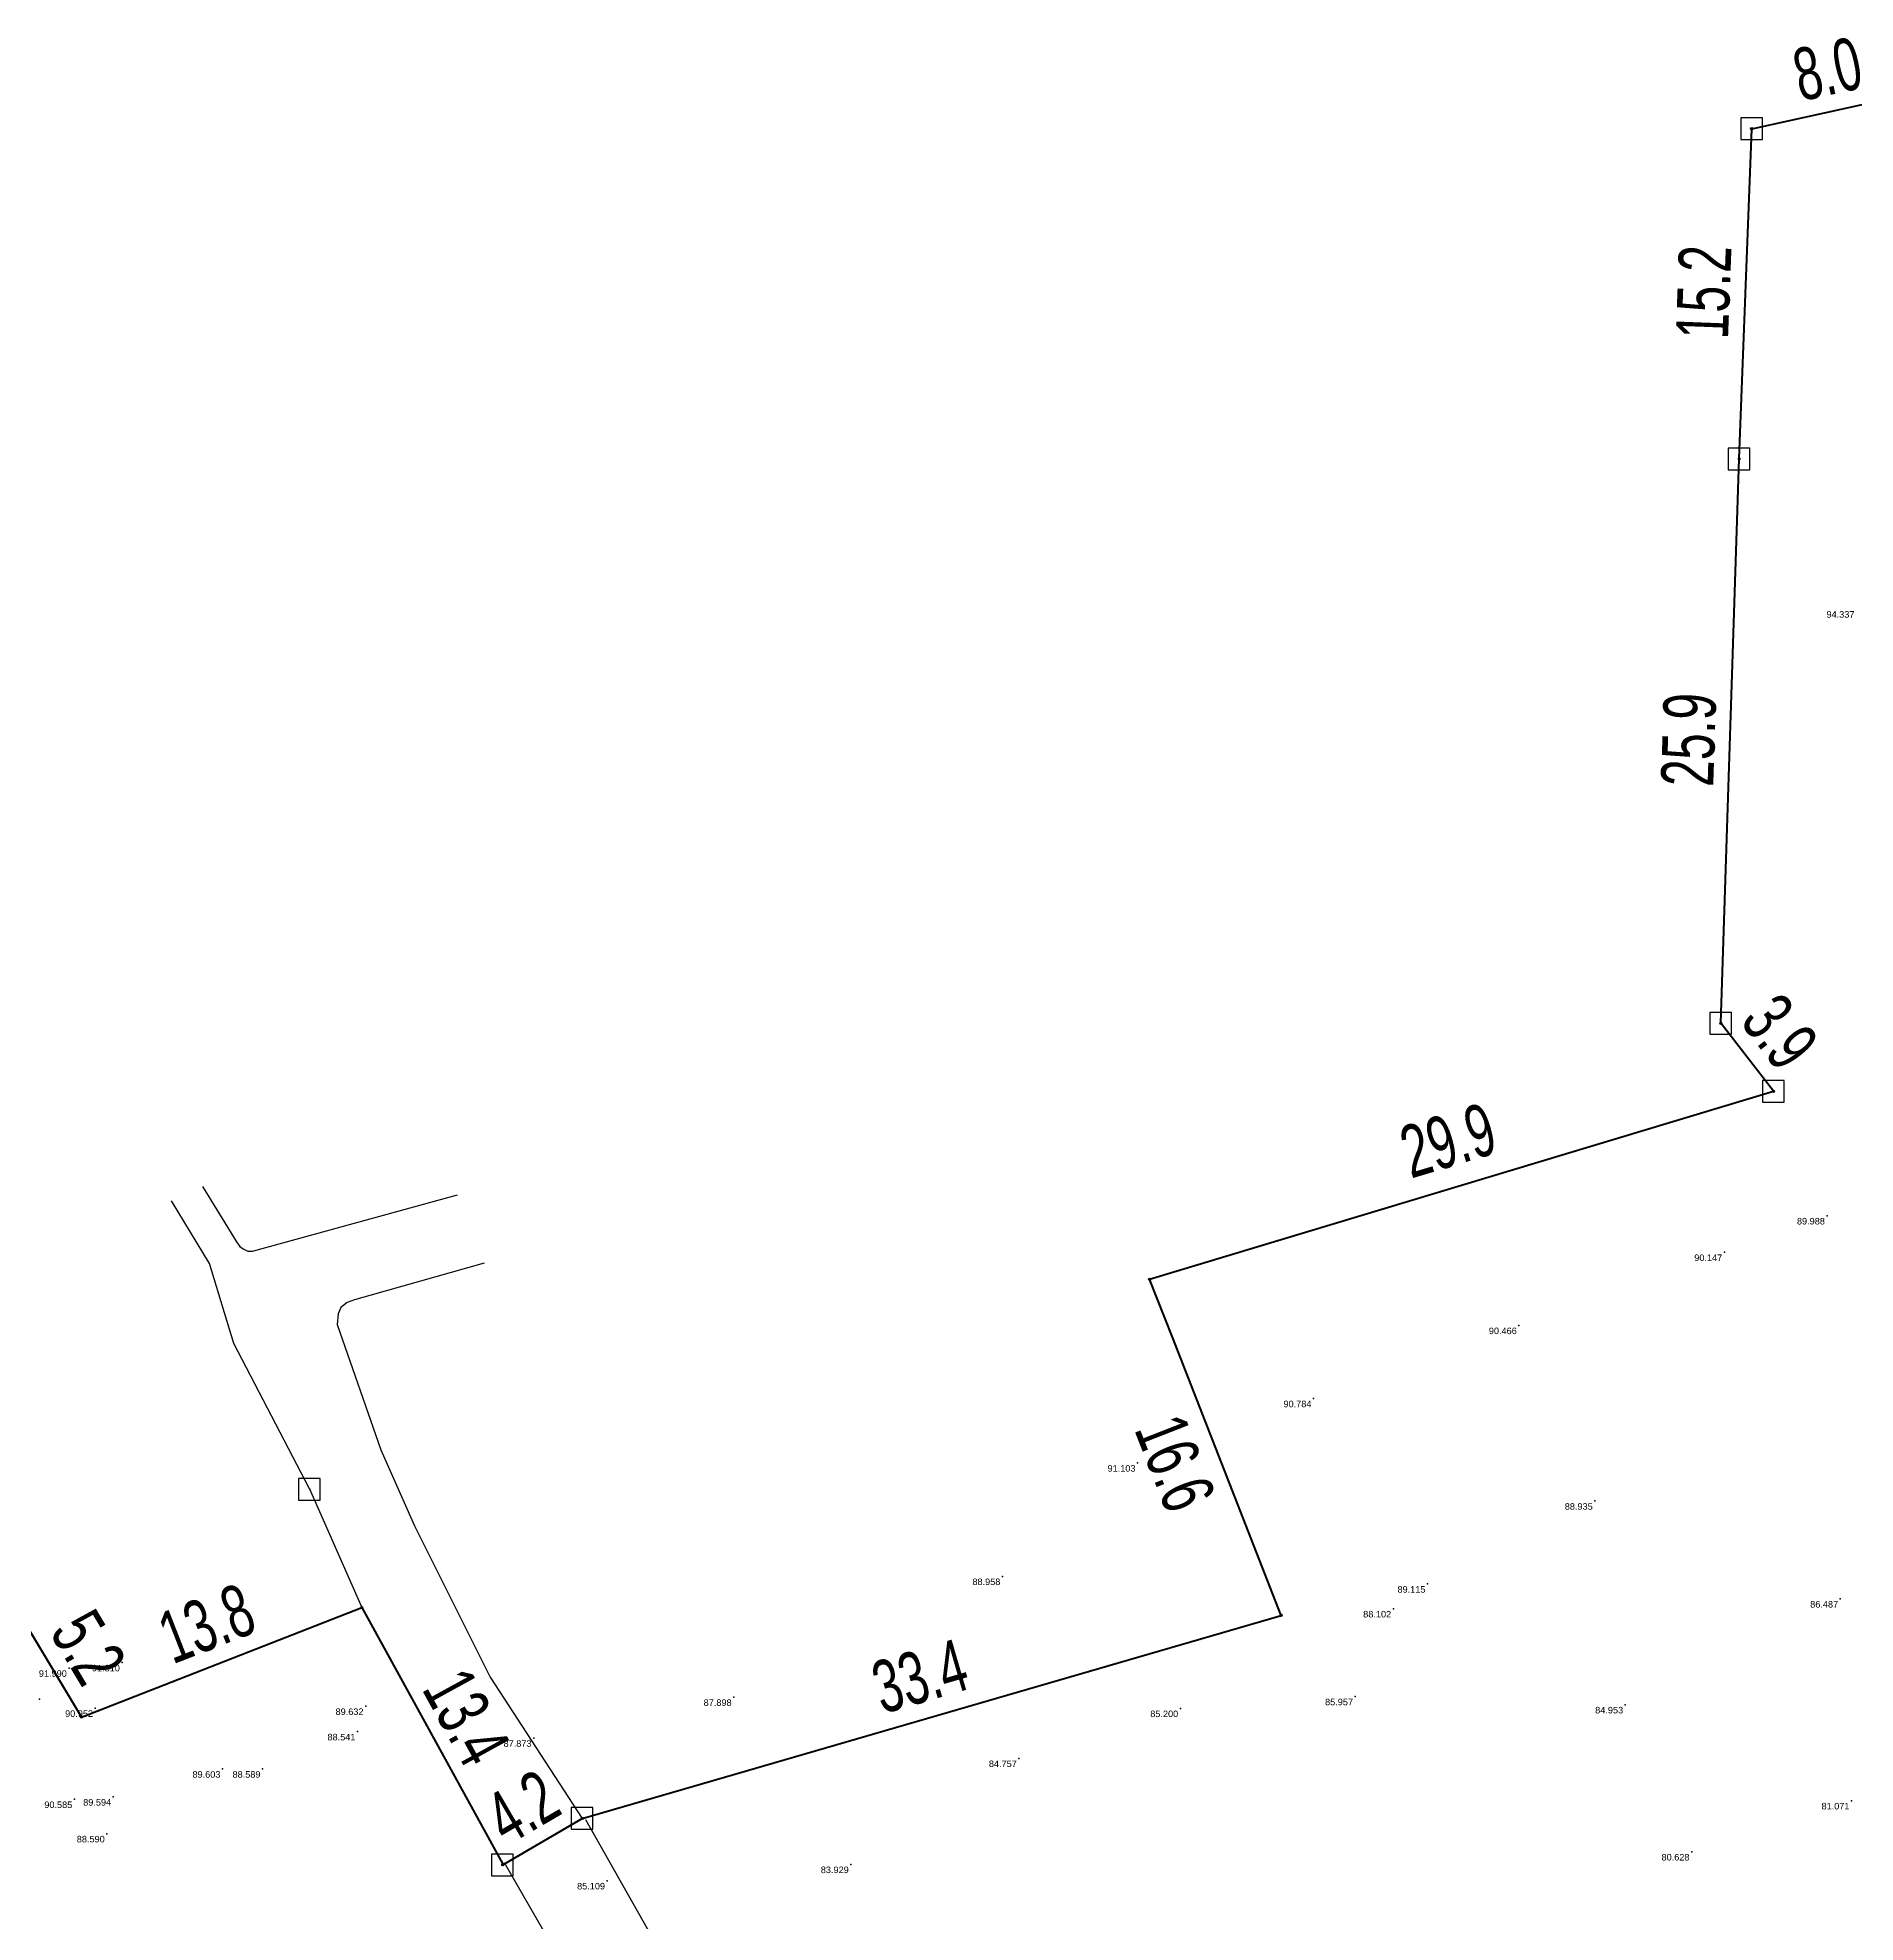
# Model space of a CAD drawing. Header units: millimetres. Extents: x 706139 to 707011, y 753722 to 954403.
# Drawn here: x 706488 to 706571.4, y 954199.5 to 954286 of the extents above; entities that cross this region are included whole.
import ezdxf
from ezdxf.enums import TextEntityAlignment as Align

# ---------------------------------------------------------------- set-up
doc = ezdxf.new("R2010")
doc.units = ezdxf.units.MM
doc.linetypes.add('SOLID_LINE', pattern=[0])
doc.layers.add('BD', color=1, linetype='Continuous', lineweight=40)
doc.layers.add('BD SYMBOL', color=7, linetype='Continuous', lineweight=30)
for name, color, linetype in [('dim', 7, 'Continuous'), ('Height', 7, 'Continuous'), ('POND', 150, 'Continuous'), ('RD', 5, 'Continuous'), ('SY SYMBOL', 7, 'Continuous')]:
    doc.layers.add(name, color=color, linetype=linetype)
doc.styles.add('DIM', font='ARIALN.TTF', dxfattribs={"width": 0.8, "height": 2.4})
doc.styles.get("Standard").update_dxf_attribs({"font": 'arial.ttf'})
doc.dimstyles.get("Standard").update_dxf_attribs({"dimtxt": 0.18, "dimasz": 0.18, "dimexe": 0.18, "dimexo": 0.0625, "dimgap": 0.09, "dimtad": 0, "dimtih": 1, "dimtoh": 1, "dimdec": 4, "dimzin": 0, "dimdsep": 46, "dimtxsty": 'Standard', "dimcen": 0.09, "dimadec": 0, "dimazin": 0, "dimtfac": 1, "dimtdec": 4, "dimtofl": 0, "dimtmove": 0, "dimatfit": 3, "dimfxl": 1, "dimtolj": 1, "dimtzin": 0, "dimarcsym": 0})

# ---------------------------------------------------------------- blocks, each defined once
blk = doc.blocks.new('BD')
at = {"linetype": 'ByBlock'}
for p, q in [((-0.037, -0.034), (0.037, 0.034)), ((-0.035, 0.035), (0.035, -0.035))]:
    blk.add_line(p, q, dxfattribs=at)
blk.add_circle((0, 0), 0.05)
blk.add_point((0, 0))
blk = doc.blocks.new('SYSTONE')
at = {"color": 6}
blk.add_polyline3d([(-0.256, -0.003, 0), (-0.256, -0.253, 0), (0.244, -0.253, 0), (0.244, 0.247, 0), (-0.256, 0.247, 0), (-0.256, -0.003, 0)], close=True, dxfattribs=at)
blk.add_point((0, 0), dxfattribs=at)
blk = doc.blocks.new('*D45')
at = {"layer": 'Defpoints', "color": 0, "transparency": 16777216}
for p in [(707736.181, 954182.178), (707740.467, 954178.721), (707738.836, 954177.745)]:
    blk.add_point(p, dxfattribs=at)
at = {"layer": 'dim', "color": 0, "transparency": 16777216, "insert": (707739.14, 954180.938), "char_height": 2.4, "attachment_point": 5, "rotation": 300.9108, "style": 'DIM'}
blk.add_mtext('\\A1;5.2', dxfattribs=at)
blk = doc.blocks.new('*D46')
at = {"layer": 'Defpoints', "color": 0, "transparency": 16777216}
for p in [(707750.998, 954184.542), (707751.691, 954182.769), (707738.836, 954177.745)]:
    blk.add_point(p, dxfattribs=at)
at = {"layer": 'dim', "color": 0, "transparency": 16777216, "insert": (707744.571, 954182.03), "char_height": 2.4, "attachment_point": 5, "rotation": 21.34635, "style": 'DIM'}
blk.add_mtext('\\A1;13.8', dxfattribs=at)
blk = doc.blocks.new('*D47')
at = {"layer": 'Defpoints', "color": 0, "transparency": 16777216}
for p in [(707751.691, 954182.769), (707759.721, 954171.845), (707758.161, 954170.988)]:
    blk.add_point(p, dxfattribs=at)
at = {"layer": 'dim', "color": 0, "transparency": 16777216, "insert": (707756.486, 954177.735), "char_height": 2.4, "attachment_point": 5, "rotation": 298.77426, "style": 'DIM'}
blk.add_mtext('\\A1;13.4', dxfattribs=at)
blk = doc.blocks.new('*D48')
at = {"layer": 'Defpoints', "color": 0, "transparency": 16777216}
for p in [(707760.877, 954174.683), (707761.805, 954173.094), (707758.154, 954170.963)]:
    blk.add_point(p, dxfattribs=at)
at = {"layer": 'dim', "color": 0, "transparency": 16777216, "insert": (707759.052, 954173.618), "char_height": 2.4, "attachment_point": 5, "rotation": 30.27107, "style": 'DIM'}
blk.add_mtext('\\A1;4.2', dxfattribs=at)
blk = doc.blocks.new('*D49')
at = {"layer": 'Defpoints', "color": 0, "transparency": 16777216}
for p in [(707793.322, 954184.265), (707793.861, 954182.41), (707761.805, 954173.094)]:
    blk.add_point(p, dxfattribs=at)
at = {"layer": 'dim', "color": 0, "transparency": 16777216, "insert": (707777.294, 954179.607), "char_height": 2.4, "attachment_point": 5, "rotation": 16.20473, "style": 'DIM'}
blk.add_mtext('\\A1;33.4', dxfattribs=at)
blk = doc.blocks.new('*D50')
at = {"layer": 'Defpoints', "color": 0, "transparency": 16777216}
for p in [(707787.826, 954197.831), (707785.968, 954197.104), (707793.861, 954182.41)]:
    blk.add_point(p, dxfattribs=at)
at = {"layer": 'dim', "color": 0, "transparency": 16777216, "insert": (707788.985, 954189.394), "char_height": 2.4, "attachment_point": 5, "rotation": 291.37286, "style": 'DIM'}
blk.add_mtext('\\A1;16.6', dxfattribs=at)
blk = doc.blocks.new('*D51')
at = {"layer": 'Defpoints', "color": 0, "transparency": 16777216}
for p in [(707815.829, 954208.505), (707816.447, 954206.455), (707787.826, 954197.831)]:
    blk.add_point(p, dxfattribs=at)
at = {"layer": 'dim', "color": 0, "transparency": 16777216, "insert": (707801.519, 954204.193), "char_height": 2.4, "attachment_point": 5, "rotation": 16.76846, "style": 'DIM'}
blk.add_mtext('\\A1;29.9', dxfattribs=at)
blk = doc.blocks.new('*D52')
at = {"layer": 'Defpoints', "color": 0, "transparency": 16777216}
for p in [(707815.526, 954210.732), (707814.031, 954209.574), (707816.447, 954206.455)]:
    blk.add_point(p, dxfattribs=at)
at = {"layer": 'dim', "color": 0, "transparency": 16777216, "insert": (707816.734, 954209.173), "char_height": 2.4, "attachment_point": 5, "rotation": 307.76162, "style": 'DIM'}
blk.add_mtext('\\A1;3.9', dxfattribs=at)
blk = doc.blocks.new('*D53')
at = {"layer": 'Defpoints', "color": 0, "transparency": 16777216}
for p in [(707812.982, 954235.532), (707814.867, 954235.471), (707814.031, 954209.574)]:
    blk.add_point(p, dxfattribs=at)
at = {"layer": 'dim', "color": 0, "transparency": 16777216, "insert": (707812.564, 954222.584), "char_height": 2.4, "attachment_point": 5, "rotation": 88.15104, "style": 'DIM'}
blk.add_mtext('\\A1;25.9', dxfattribs=at)
blk = doc.blocks.new('*D54')
at = {"layer": 'Defpoints', "color": 0, "transparency": 16777216}
for p in [(707813.543, 954250.691), (707815.444, 954250.618), (707814.867, 954235.471)]:
    blk.add_point(p, dxfattribs=at)
at = {"layer": 'dim', "color": 0, "transparency": 16777216, "insert": (707813.255, 954243.117), "char_height": 2.4, "attachment_point": 5, "rotation": 87.81847, "style": 'DIM'}
blk.add_mtext('\\A1;15.2', dxfattribs=at)
blk = doc.blocks.new('*D55')
at = {"layer": 'Defpoints', "color": 0, "transparency": 16777216}
for p in [(707822.818, 954254.201), (707823.229, 954252.319), (707815.444, 954250.618)]:
    blk.add_point(p, dxfattribs=at)
at = {"layer": 'dim', "color": 0, "transparency": 16777216, "insert": (707818.925, 954253.351), "char_height": 2.4, "attachment_point": 5, "rotation": 12.32526, "style": 'DIM'}
blk.add_mtext('\\A1;8.0', dxfattribs=at)
blk = doc.blocks.new('FGHFGH')
at = {"layer": 'BD'}
for p, q in [((707815.44374, 954250.6182), (707823.22874, 954252.3192)), ((707814.86674, 954235.4712), (707815.44374, 954250.6182)), ((707814.03074, 954209.5742), (707814.86674, 954235.4712)), ((707816.44674, 954206.4552), (707814.03074, 954209.5742)), ((707787.82574, 954197.8312), (707816.44674, 954206.4552)), ((707788.86974, 954195.1682), (707787.82574, 954197.8312)), ((707793.86074, 954182.4102), (707788.86974, 954195.1682)), ((707736.1815, 954182.1783), (707738.83609, 954177.7447)), ((707738.83609, 954177.7447), (707751.6913, 954182.76873)), ((707751.6913, 954182.76873), (707758.1609, 954170.98804)), ((707761.80474, 954173.0942), (707793.86074, 954182.4102)), ((707758.15374, 954170.9632), (707761.80474, 954173.0942))]:
    blk.add_line(p, q, dxfattribs=at)
at = {"layer": 'POND', "elevation": -8.0057}
blk.add_lwpolyline([(707761.95554, 954173.03801), (707776.16007, 954147.93631), (707780.05398, 954152.96649), (707780.22608, 954153.59728), (707794.93929, 954162.50421), (707798.22687, 954164.49442), (707801.95475, 954147.38994), (707816.20016, 954127.86754), (707797.95605, 954109.64729), (707795.9888, 954111.32071), (707793.42952, 954113.49775), (707792.77866, 954113.71285), (707790.28502, 954114.53697), (707791.36362, 954115.42636), (707786.27602, 954115.07757), (707785.6995, 954115.03804), (707774.33838, 954127.85146), (707773.54947, 954129.12724), (707774.11866, 954131.21334), (707772.83524, 954143.99117), (707770.83959, 954148.50347), (707767.92724, 954154.22013), (707758.24333, 954171.05225)], dxfattribs=at)
at = {"layer": 'RD'}
for p, q in [((707744.38674, 954202.0782), (707745.94674, 954199.5452)), ((707744.70574, 954198.5522), (707742.95774, 954201.4222)), ((707746.67674, 954199.1182), (707756.08674, 954201.7032)), ((707745.94674, 954199.5452), (707746.09574, 954199.3322)), ((707745.82374, 954194.8842), (707744.70574, 954198.5522)), ((707746.09574, 954199.3322), (707746.24274, 954199.2212)), ((707746.24274, 954199.2212), (707746.45674, 954199.1252)), ((707746.45674, 954199.1252), (707746.67674, 954199.1182)), ((707757.30174, 954198.5612), (707751.34974, 954196.8922)), ((707751.34974, 954196.8922), (707751.01574, 954196.7592)), ((707750.60674, 954196.2382), (707750.55774, 954195.7562)), ((707750.72374, 954196.5372), (707750.60674, 954196.2382)), ((707751.01574, 954196.7592), (707750.72374, 954196.5372)), ((707750.55774, 954195.7562), (707752.56574, 954190.0102)), ((707749.28774, 954188.2092), (707745.82374, 954194.8842)), ((707752.56574, 954190.0102), (707754.10974, 954186.5102)), ((707749.28774, 954188.2092), (707751.6913, 954182.76873)), ((707754.10974, 954186.5102), (707757.58274, 954179.5692)), ((707757.58274, 954179.5692), (707761.80174, 954173.0932))]:
    blk.add_line(p, q, dxfattribs=at)
at = {"layer": 'BD SYMBOL'}
for p in [(707815.44374, 954250.6182, 96.413), (707814.86674, 954235.4712, 95.798), (707814.03074, 954209.5742, 93.828), (707816.44674, 954206.4552, 92.706), (707787.82574, 954197.8312, 93.697), (707751.6913, 954182.76873, 99.302), (707793.86074, 954182.4102, 87.165), (707738.83609, 954177.7447, 99.302), (707761.80474, 954173.0942, 87.566), (707758.15374, 954170.9632, 87.54)]:
    blk.add_blockref('BD', p, dxfattribs=at)
at = {"layer": 'SY SYMBOL', "xscale": 2, "yscale": 2, "zscale": 2}
for p in [(707815.45474, 954250.6252, 96.399), (707814.87174, 954235.4722, 95.799), (707814.02974, 954209.5742, 93.818), (707816.44774, 954206.4542, 92.694), (707749.30074, 954188.1942, 92.72), (707761.80574, 954173.0982, 87.56), (707758.15374, 954170.9602, 87.55)]:
    blk.add_blockref('SYSTONE', p, dxfattribs=at)
at = {"layer": 'dim'}
for p1, p2, distance, picture, middle in [((707815.44374, 954250.6182), (707823.22874, 954252.3192), 1.92628, '*D55', (707818.92505, 954253.35058)), ((707814.86674, 954235.4712), (707815.44374, 954250.6182), 1.90187, '*D54', (707813.25475, 954243.1171)), ((707814.03074, 954209.5742), (707814.86674, 954235.4712), 1.88522, '*D53', (707812.5645, 954222.58353)), ((707816.44674, 954206.4552), (707814.03074, 954209.5742), -1.89146, '*D52', (707816.73406, 954209.17299)), ((707787.82574, 954197.8312), (707816.44674, 954206.4552), 2.14068, '*D51', (707801.51864, 954204.19286)), ((707793.86074, 954182.4102), (707787.82574, 954197.8312), 1.99524, '*D50', (707788.98522, 954189.39357)), ((707738.83609, 954177.7447), (707751.6913, 954182.76873), 1.9034, '*D46', (707744.57085, 954182.02954)), ((707761.80474, 954173.0942), (707793.86074, 954182.4102), 1.93194, '*D49', (707777.29359, 954179.60739)), ((707736.1815, 954182.1783), (707738.83609, 954177.7447), 1.90141, '*D45', (707739.14014, 954180.93826)), ((707751.691302, 954182.768725), (707758.160897, 954170.988043), 1.77955, '*D47', (707756.485916, 954177.734988)), ((707758.15374, 954170.9632), (707761.80474, 954173.0942), 1.83983, '*D48', (707759.0518, 954173.61767))]:
    dim = blk.add_aligned_dim(p1=p1, p2=p2, distance=distance, dimstyle='Standard', dxfattribs=at)
    dim.commit()
    dim.dimension.update_dxf_attribs({"geometry": picture, "text_midpoint": middle})

msp = doc.modelspace()

# ---------------------------------------------------------------- linework, layer by layer
at = {"color": 0, "linetype": 'SOLID_LINE'}
for p in [(706570.08, 954231.96, 89.988), (706565.37, 954230.283, 90.147), (706555.949, 954226.928, 90.466), (706546.529, 954223.574, 90.784), (706538.4582, 954220.6191, 91.1032), (706559.431, 954218.872, 88.935), (706532.2605, 954215.4145, 88.9576), (706551.7579, 954215.0664, 89.1152), (706570.6886, 954214.3817, 86.487), (706550.1865, 954213.9298, 88.1021), (706489.4413, 954211.2059, 91.9895), (706489.4413, 954211.2059, 91.9895), (706489.4413, 954211.2059, 91.9895), (706491.8752, 954211.4547, 91.8101), (706491.8752, 954211.4547, 91.8101), (706491.8752, 954211.4547, 91.8101), (706488.0837, 954209.7831, 91.2272), (706488.0837, 954209.7831, 91.2272), (706488.0837, 954209.7831, 91.2272), (706519.933, 954209.8705, 87.8985), (706548.4372, 954209.8996, 85.9566), (706490.6433, 954209.3675, 90.9517), (706490.6433, 954209.3675, 90.9517), (706490.6433, 954209.3675, 90.9517), (706503.0487, 954209.4532, 89.6316), (706503.0487, 954209.4532, 89.6316), (706503.0487, 954209.4532, 89.6316), (706540.418, 954209.3572, 85.1996), (706560.8268, 954209.5258, 84.9534), (706502.6791, 954208.2893, 88.5408), (706502.6791, 954208.2893, 88.5408), (706502.6791, 954208.2893, 88.5408), (706510.7547, 954207.994, 87.8734), (706496.4857, 954206.5771, 89.6027), (706496.4857, 954206.5771, 89.6027), (706496.4857, 954206.5771, 89.6027), (706498.3226, 954206.5767, 88.589), (706498.3226, 954206.5767, 88.589), (706498.3226, 954206.5767, 88.589), (706533.0154, 954207.0641, 84.7573), (706489.6901, 954205.185, 90.5854), (706489.6901, 954205.185, 90.5854), (706489.6901, 954205.185, 90.5854), (706491.4736, 954205.296, 89.5935), (706491.4736, 954205.296, 89.5935), (706491.4736, 954205.296, 89.5935), (706571.208, 954205.1211, 81.071), (706491.1795, 954203.6085, 88.59), (706491.1795, 954203.6085, 88.59), (706491.1795, 954203.6085, 88.59), (706525.3063, 954202.1992, 83.929), (706563.8699, 954202.7774, 80.6284), (706514.1265, 954201.4496, 85.1087), (706514.1265, 954201.4496, 85.1087), (706514.1265, 954201.4496, 85.1087)]:
    msp.add_point(p, dxfattribs=at)

# ---------------------------------------------------------------- block references
msp.add_blockref('FGHFGH', (-1248.8207, 31.2158))

# ---------------------------------------------------------------- texts
at = {"layer": 'Height', "color": 4, "linetype": 'SOLID_LINE'}
for s, p in [('94.337', (706571.3359, 954259.6992, 94.3366)), ('94.337', (706571.3359, 954259.6992, 94.3366)), ('89.988', (706569.98, 954231.86, 89.988)), ('90.147', (706565.27, 954230.183, 90.147)), ('90.466', (706555.849, 954226.828, 90.466)), ('90.784', (706546.429, 954223.474, 90.784)), ('91.103', (706538.3582, 954220.5191, 91.1032)), ('88.935', (706559.331, 954218.772, 88.935)), ('88.958', (706532.1605, 954215.3145, 88.9576)), ('89.115', (706551.6579, 954214.9664, 89.1152)), ('86.487', (706570.5886, 954214.2817, 86.487)), ('88.102', (706550.0865, 954213.8298, 88.1021)), ('91.990', (706489.3413, 954211.1059, 91.9895)), ('91.990', (706489.3413, 954211.1059, 91.9895)), ('91.990', (706489.3413, 954211.1059, 91.9895)), ('91.810', (706491.7752, 954211.3547, 91.8101)), ('91.810', (706491.7752, 954211.3547, 91.8101)), ('91.810', (706491.7752, 954211.3547, 91.8101)), ('87.898', (706519.833, 954209.7705, 87.8985)), ('85.957', (706548.3372, 954209.7996, 85.9566)), ('90.952', (706490.5433, 954209.2675, 90.9517)), ('90.952', (706490.5433, 954209.2675, 90.9517)), ('90.952', (706490.5433, 954209.2675, 90.9517)), ('89.632', (706502.9487, 954209.3532, 89.6316)), ('89.632', (706502.9487, 954209.3532, 89.6316)), ('89.632', (706502.9487, 954209.3532, 89.6316)), ('85.200', (706540.318, 954209.2572, 85.1996)), ('84.953', (706560.7268, 954209.4258, 84.9534)), ('88.541', (706502.5791, 954208.1893, 88.5408)), ('88.541', (706502.5791, 954208.1893, 88.5408)), ('88.541', (706502.5791, 954208.1893, 88.5408)), ('87.873', (706510.6547, 954207.894, 87.8734)), ('89.603', (706496.3857, 954206.4771, 89.6027)), ('89.603', (706496.3857, 954206.4771, 89.6027)), ('89.603', (706496.3857, 954206.4771, 89.6027)), ('88.589', (706498.2226, 954206.4767, 88.589)), ('88.589', (706498.2226, 954206.4767, 88.589)), ('88.589', (706498.2226, 954206.4767, 88.589)), ('84.757', (706532.9154, 954206.9641, 84.7573)), ('90.585', (706489.5901, 954205.085, 90.5854)), ('90.585', (706489.5901, 954205.085, 90.5854)), ('90.585', (706489.5901, 954205.085, 90.5854)), ('89.594', (706491.3736, 954205.196, 89.5935)), ('89.594', (706491.3736, 954205.196, 89.5935)), ('89.594', (706491.3736, 954205.196, 89.5935)), ('81.071', (706571.108, 954205.0211, 81.071)), ('88.590', (706491.0795, 954203.5085, 88.59)), ('88.590', (706491.0795, 954203.5085, 88.59)), ('88.590', (706491.0795, 954203.5085, 88.59)), ('83.929', (706525.2063, 954202.0992, 83.929)), ('80.628', (706563.7699, 954202.6774, 80.6284)), ('85.109', (706514.0265, 954201.3496, 85.1087)), ('85.109', (706514.0265, 954201.3496, 85.1087)), ('85.109', (706514.0265, 954201.3496, 85.1087))]:
    msp.add_text(s, height=0.3, dxfattribs=at).set_placement(p, align=Align.TOP_RIGHT)

doc.saveas('drawing.dxf')
